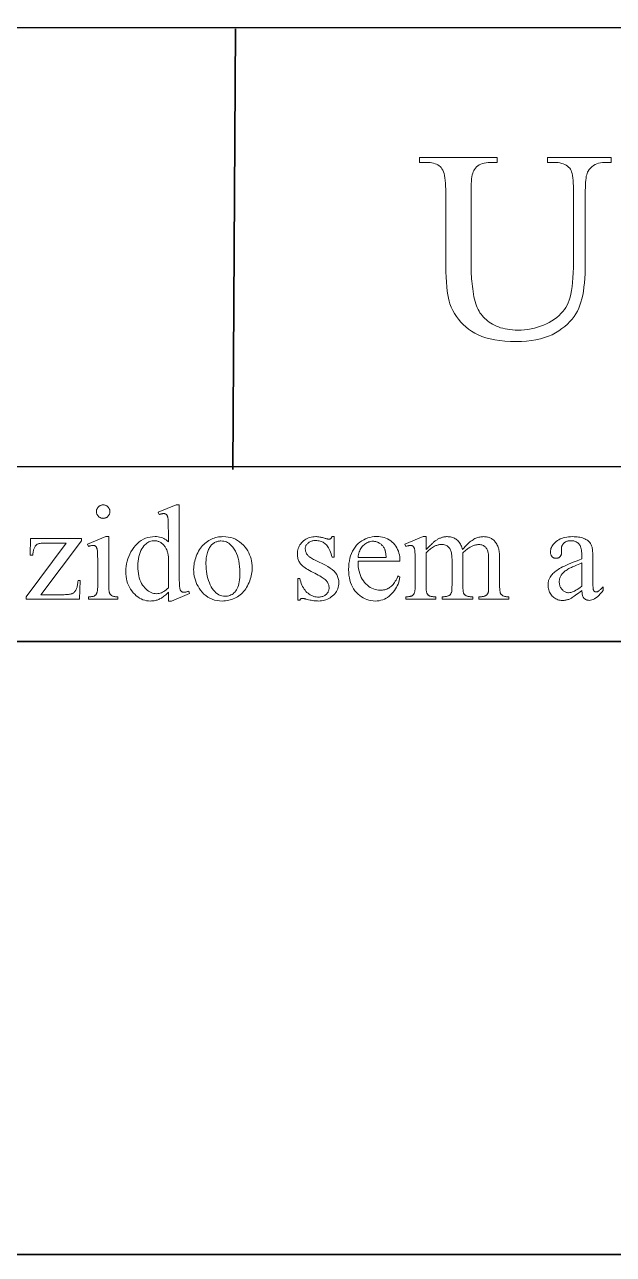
# Model space of a CAD drawing. Extents: x 0 to 297, y 0 to 210.
# Drawn here: x 192.5 to 202.11, y 0 to 20.07 of the extents above; entities that cross this region are included whole.
import ezdxf

# ---------------------------------------------------------------- set-up
doc = ezdxf.new("R2010")
doc.units = 0

msp = doc.modelspace()

# ---------------------------------------------------------------- linework, layer by layer
at = {"color": 7, "lineweight": 35}
for p, q in [((162, 20), (286.882111, 20.066713)), ((162, 12.832358), (286.882111, 12.899072)), ((10, 10), (287, 10)), ((97, 10), (287, 10)), ((296.999512, 0.000561), (0.00002, 0.000561))]:
    msp.add_line(p, q, dxfattribs=at)
at = {"color": 7, "lineweight": 35, "ltscale": 0.179776}
msp.add_line((195.900818, 12.80908), (195.941467, 20), dxfattribs=at)
at = {"color": 7, "lineweight": 13}
for points in [[(201.038254, 17.818132), (201.038254, 17.898161), (202.076477, 17.898161), (202.076477, 17.818132), (201.966156, 17.818132), (201.932358, 17.816683), (201.900146, 17.812336), (201.869537, 17.805088), (201.84053, 17.794945), (201.813126, 17.781902), (201.787323, 17.765961), (201.763123, 17.747122), (201.740524, 17.725384), (201.719513, 17.700748), (201.700119, 17.673214), (201.691483, 17.658031), (201.683762, 17.639299), (201.676956, 17.617022), (201.671051, 17.591196), (201.666046, 17.561823), (201.661957, 17.528904), (201.658783, 17.492435), (201.656509, 17.452421), (201.655151, 17.408859), (201.654694, 17.361752), (201.654694, 16.172132), (201.653824, 16.085865), (201.651199, 16.003553), (201.646805, 15.925201), (201.640686, 15.850806), (201.632797, 15.780371), (201.623154, 15.713892), (201.611771, 15.651373), (201.598633, 15.592811), (201.58374, 15.538208), (201.567093, 15.487562), (201.547897, 15.439589), (201.525314, 15.392999), (201.499359, 15.347793), (201.470032, 15.303972), (201.437317, 15.261535), (201.401245, 15.220482), (201.361786, 15.180814), (201.31897, 15.142529), (201.272766, 15.10563), (201.22319, 15.070114), (201.170074, 15.037032), (201.113266, 15.007433), (201.052765, 14.981315), (200.988556, 14.95868), (200.920654, 14.939527), (200.849045, 14.923857), (200.773743, 14.911668), (200.694733, 14.902963), (200.612045, 14.897738), (200.525635, 14.895998), (200.431915, 14.897663), (200.342834, 14.902659), (200.258362, 14.910987), (200.178528, 14.922646), (200.103333, 14.937634), (200.032745, 14.955955), (199.966797, 14.977606), (199.905487, 15.002587), (199.848785, 15.0309), (199.796722, 15.062544), (199.748428, 15.097), (199.703033, 15.133748), (199.660522, 15.17279), (199.620926, 15.214123), (199.584213, 15.25775), (199.550415, 15.303669), (199.519501, 15.351881), (199.491501, 15.402386), (199.466385, 15.455183), (199.444168, 15.510273), (199.431015, 15.552148), (199.41925, 15.600771), (199.408875, 15.656142), (199.399872, 15.718262), (199.392258, 15.787129), (199.386032, 15.862746), (199.38118, 15.945111), (199.377731, 16.034224), (199.375641, 16.130085), (199.374954, 16.232697), (199.374954, 17.379055), (199.374207, 17.431269), (199.371964, 17.479761), (199.36824, 17.524534), (199.363022, 17.565586), (199.356308, 17.602919), (199.348099, 17.636532), (199.338394, 17.666424), (199.327194, 17.692595), (199.314514, 17.715046), (199.300339, 17.733776), (199.284485, 17.749805), (199.266815, 17.764145), (199.247284, 17.776798), (199.225922, 17.787764), (199.202728, 17.797043), (199.177689, 17.804634), (199.150818, 17.810539), (199.122101, 17.814758), (199.091553, 17.817287), (199.059174, 17.818132), (198.948853, 17.818132), (198.948853, 17.898161), (200.216339, 17.898161), (200.216339, 17.818132), (200.103867, 17.818132), (200.068573, 17.816986), (200.035339, 17.813545), (200.004196, 17.807814), (199.975128, 17.799789), (199.948135, 17.789473), (199.923218, 17.776863), (199.900375, 17.761961), (199.879608, 17.744764), (199.860931, 17.725277), (199.844315, 17.703495), (199.834045, 17.686235), (199.824844, 17.665602), (199.816742, 17.641592), (199.809708, 17.61421), (199.803757, 17.583452), (199.798889, 17.54932), (199.795105, 17.511816), (199.792404, 17.470936), (199.790787, 17.426683), (199.790237, 17.379055), (199.790237, 16.100756), (199.790558, 16.066084), (199.791489, 16.030416), (199.79306, 15.993755), (199.795258, 15.956099), (199.79808, 15.917447), (199.801529, 15.8778), (199.805603, 15.837158), (199.810318, 15.795522), (199.815643, 15.752891), (199.821609, 15.709264), (199.828384, 15.666113), (199.836182, 15.624909), (199.845001, 15.585651), (199.854828, 15.548341), (199.865677, 15.512977), (199.877533, 15.479559), (199.890411, 15.448089), (199.904312, 15.418565), (199.919235, 15.390987), (199.93515, 15.365356), (199.952316, 15.341131), (199.970932, 15.317771), (199.990997, 15.295277), (200.012512, 15.273647), (200.035461, 15.252883), (200.059875, 15.232984), (200.085724, 15.21395), (200.113037, 15.195782), (200.1418, 15.178478), (200.171997, 15.16204), (200.203629, 15.146834), (200.236679, 15.133229), (200.271118, 15.121224), (200.306961, 15.110821), (200.344223, 15.102018), (200.382889, 15.094815), (200.422958, 15.089213), (200.464432, 15.085212), (200.507309, 15.082811), (200.55159, 15.08201), (200.608521, 15.083265), (200.664246, 15.087029), (200.71875, 15.093301), (200.772049, 15.102083), (200.824127, 15.113374), (200.875, 15.127172), (200.924667, 15.143481), (200.973114, 15.162299), (201.020355, 15.183626), (201.066376, 15.207461), (201.110367, 15.233254), (201.151459, 15.260453), (201.189697, 15.289059), (201.225052, 15.319069), (201.257523, 15.350486), (201.287125, 15.383308), (201.313843, 15.417537), (201.337692, 15.453172), (201.358658, 15.490211), (201.376755, 15.528658), (201.392578, 15.570522), (201.406738, 15.617815), (201.41922, 15.670536), (201.430054, 15.728687), (201.439209, 15.792267), (201.446701, 15.861275), (201.45253, 15.935713), (201.456696, 16.015579), (201.459198, 16.100876), (201.460037, 16.191599), (201.460037, 17.379055), (201.459427, 17.431938), (201.457611, 17.480713), (201.454575, 17.525377), (201.450348, 17.565933), (201.444885, 17.602379), (201.438232, 17.634714), (201.430359, 17.662941), (201.421265, 17.687057), (201.41098, 17.707066), (201.399475, 17.722961), (201.381775, 17.741045), (201.362442, 17.757223), (201.341461, 17.771498), (201.318832, 17.783871), (201.294571, 17.79434), (201.268661, 17.802904), (201.241104, 17.809566), (201.211899, 17.814325), (201.181061, 17.817181), (201.148575, 17.818132)], [(193.784149, 12.229917), (193.793106, 12.229597), (193.801773, 12.228641), (193.810181, 12.227045), (193.818329, 12.224813), (193.826187, 12.221941), (193.833786, 12.218431), (193.841125, 12.214284), (193.848175, 12.209498), (193.854965, 12.204075), (193.861481, 12.198013), (193.867538, 12.191498), (193.872955, 12.184711), (193.877747, 12.177654), (193.881897, 12.170328), (193.885406, 12.16273), (193.888275, 12.154862), (193.890503, 12.146725), (193.892105, 12.138316), (193.893066, 12.129637), (193.893372, 12.120688), (193.893066, 12.111733), (193.892105, 12.103039), (193.890503, 12.094603), (193.888275, 12.086428), (193.885406, 12.07851), (193.881897, 12.070854), (193.877747, 12.063457), (193.872955, 12.056319), (193.867538, 12.04944), (193.861481, 12.042822), (193.854965, 12.036658), (193.848175, 12.031142), (193.841125, 12.026276), (193.833786, 12.022058), (193.826187, 12.018489), (193.818329, 12.01557), (193.810181, 12.013298), (193.801773, 12.011676), (193.793106, 12.010702), (193.784149, 12.010378), (193.775192, 12.010702), (193.766495, 12.011676), (193.758072, 12.013298), (193.749893, 12.01557), (193.741974, 12.018489), (193.734314, 12.022058), (193.726913, 12.026276), (193.719788, 12.031142), (193.712906, 12.036658), (193.706284, 12.042822), (193.700119, 12.04944), (193.694611, 12.056319), (193.689743, 12.063457), (193.685516, 12.070854), (193.681946, 12.07851), (193.679031, 12.086428), (193.676758, 12.094603), (193.67514, 12.103039), (193.674164, 12.111733), (193.673843, 12.120688), (193.674164, 12.129637), (193.67511, 12.138316), (193.676712, 12.146725), (193.67894, 12.154862), (193.681824, 12.16273), (193.685318, 12.170328), (193.689468, 12.177654), (193.69426, 12.184711), (193.699677, 12.191498), (193.70575, 12.198013), (193.712265, 12.204075), (193.719086, 12.209498), (193.726196, 12.214284), (193.733597, 12.218431), (193.741302, 12.221941), (193.749283, 12.224813), (193.757568, 12.227045), (193.766129, 12.228641), (193.774994, 12.229597)], [(194.847229, 10.803456), (194.832779, 10.788743), (194.81839, 10.774884), (194.804047, 10.76188), (194.789795, 10.749729), (194.775589, 10.738433), (194.761459, 10.727992), (194.747375, 10.718405), (194.733383, 10.709672), (194.719437, 10.701793), (194.705566, 10.694769), (194.69162, 10.688501), (194.677444, 10.682895), (194.663055, 10.677947), (194.648468, 10.673658), (194.633652, 10.670031), (194.618607, 10.667062), (194.603363, 10.664753), (194.587891, 10.663103), (194.57222, 10.662114), (194.55632, 10.661784), (194.524292, 10.663141), (194.493073, 10.667213), (194.462692, 10.673999), (194.433121, 10.6835), (194.404373, 10.695715), (194.37645, 10.710645), (194.34935, 10.728289), (194.323074, 10.748648), (194.297607, 10.771721), (194.27298, 10.797508), (194.249969, 10.825427), (194.22937, 10.854892), (194.211197, 10.885902), (194.19545, 10.91846), (194.182129, 10.952564), (194.171234, 10.988215), (194.16275, 11.025413), (194.156693, 11.064156), (194.153061, 11.104446), (194.151855, 11.146283), (194.153198, 11.188531), (194.157211, 11.230054), (194.163925, 11.270852), (194.173309, 11.310926), (194.185379, 11.350275), (194.200134, 11.3889), (194.21756, 11.4268), (194.237671, 11.463976), (194.260468, 11.500427), (194.28595, 11.536153), (194.313538, 11.569749), (194.342667, 11.599809), (194.373322, 11.626331), (194.405518, 11.649319), (194.439255, 11.668769), (194.474518, 11.684683), (194.511322, 11.69706), (194.549652, 11.705901), (194.589539, 11.711205), (194.630936, 11.712974), (194.656662, 11.712141), (194.681473, 11.709642), (194.705368, 11.705479), (194.728363, 11.69965), (194.750443, 11.692156), (194.771622, 11.682995), (194.791885, 11.67217), (194.811249, 11.659678), (194.829697, 11.645522), (194.847229, 11.629701), (194.847229, 11.812469), (194.847153, 11.845119), (194.846909, 11.875151), (194.846497, 11.902566), (194.845947, 11.927364), (194.845215, 11.949545), (194.844315, 11.96911), (194.843262, 11.986055), (194.842041, 12.000385), (194.840668, 12.012097), (194.839127, 12.021193), (194.837402, 12.02873), (194.83551, 12.035771), (194.833435, 12.042314), (194.831161, 12.048359), (194.82872, 12.053907), (194.82608, 12.058958), (194.823273, 12.063511), (194.820267, 12.067566), (194.817078, 12.071124), (194.813705, 12.074184), (194.810165, 12.076856), (194.806442, 12.079247), (194.802551, 12.081355), (194.798477, 12.083182), (194.79425, 12.084729), (194.789825, 12.085995), (194.785248, 12.086979), (194.780487, 12.087682), (194.775558, 12.088103), (194.770447, 12.088243), (194.764648, 12.088071), (194.758469, 12.087552), (194.751923, 12.086687), (194.74501, 12.085476), (194.737732, 12.083918), (194.730087, 12.082015), (194.722076, 12.079765), (194.713699, 12.077169), (194.704941, 12.074228), (194.695831, 12.07094), (194.681763, 12.108792), (194.97702, 12.229917), (195.025681, 12.229917), (195.025681, 11.08464), (195.025757, 11.051173), (195.026001, 11.020421), (195.026413, 10.992384), (195.026978, 10.967062), (195.02771, 10.944453), (195.028595, 10.92456), (195.029648, 10.907381), (195.030869, 10.892916), (195.032242, 10.881166), (195.033783, 10.87213), (195.035507, 10.864684), (195.037415, 10.857703), (195.039536, 10.851188), (195.04184, 10.845137), (195.044342, 10.839551), (195.047028, 10.83443), (195.049911, 10.829774), (195.052994, 10.825583), (195.056274, 10.821858), (195.059753, 10.818598), (195.06337, 10.815721), (195.067123, 10.813147), (195.070984, 10.810876), (195.074966, 10.808908), (195.079071, 10.807241), (195.083298, 10.80588), (195.087646, 10.804819), (195.092102, 10.804062), (195.09668, 10.803608), (195.101379, 10.803456), (195.107422, 10.80364), (195.113846, 10.804193), (195.120651, 10.805111), (195.127853, 10.806398), (195.135452, 10.808053), (195.143433, 10.810076), (195.151794, 10.812466), (195.160553, 10.815223), (195.169708, 10.818349), (195.179245, 10.821842), (195.191147, 10.78399), (194.896988, 10.661784), (194.847229, 10.661784)], [(193.409958, 10.995958), (193.398071, 10.692065), (192.524231, 10.692065), (192.524231, 10.730998), (193.181763, 11.60699), (192.85733, 11.60699), (192.837067, 11.606854), (192.818268, 11.606449), (192.800903, 11.605773), (192.785004, 11.604827), (192.770538, 11.60361), (192.757538, 11.602123), (192.745972, 11.600366), (192.735855, 11.598338), (192.727203, 11.59604), (192.719986, 11.593472), (192.713608, 11.590524), (192.707489, 11.58709), (192.701584, 11.58317), (192.695923, 11.578763), (192.690521, 11.57387), (192.685333, 11.568489), (192.680389, 11.562622), (192.67569, 11.556269), (192.671219, 11.549428), (192.666992, 11.542101), (192.661407, 11.531027), (192.656311, 11.519434), (192.651703, 11.507321), (192.647614, 11.49469), (192.644012, 11.481539), (192.6409, 11.467869), (192.638306, 11.45368), (192.636185, 11.438972), (192.634583, 11.423745), (192.633469, 11.407999), (192.59021, 11.407999), (192.596695, 11.682693), (193.427261, 11.682693), (193.427261, 11.642678), (192.763245, 10.764524), (193.124451, 10.764524), (193.146439, 10.764713), (193.166962, 10.765281), (193.18602, 10.766227), (193.203613, 10.767551), (193.219757, 10.769256), (193.234436, 10.771338), (193.247665, 10.773797), (193.25943, 10.776636), (193.269714, 10.779854), (193.278564, 10.783449), (193.286514, 10.787521), (193.294159, 10.792166), (193.301483, 10.797384), (193.308502, 10.803176), (193.315201, 10.80954), (193.321579, 10.816478), (193.327652, 10.823989), (193.33342, 10.832072), (193.338867, 10.84073), (193.343994, 10.84996), (193.347397, 10.857649), (193.350693, 10.866874), (193.353882, 10.877635), (193.356964, 10.889931), (193.35994, 10.903763), (193.362808, 10.919131), (193.36557, 10.936034), (193.368225, 10.954473), (193.370758, 10.974448), (193.373199, 10.995958)], [(193.873917, 11.711892), (193.873917, 10.91593), (193.874054, 10.89795), (193.874451, 10.881214), (193.875122, 10.865723), (193.876068, 10.851474), (193.877289, 10.83847), (193.878784, 10.826709), (193.880539, 10.816191), (193.882568, 10.806917), (193.884857, 10.798887), (193.887436, 10.792101), (193.890259, 10.786094), (193.893356, 10.780399), (193.896713, 10.77502), (193.90033, 10.769953), (193.90419, 10.7652), (193.908325, 10.76076), (193.91272, 10.756635), (193.917358, 10.752822), (193.922272, 10.749324), (193.927444, 10.746139), (193.933182, 10.743262), (193.939789, 10.740688), (193.947281, 10.738417), (193.955658, 10.736449), (193.96489, 10.734783), (193.975006, 10.73342), (193.985992, 10.732361), (193.997864, 10.731604), (194.01062, 10.73115), (194.024231, 10.730998), (194.024231, 10.692065), (193.542984, 10.692065), (193.542984, 10.730998), (193.557007, 10.731139), (193.570068, 10.731561), (193.582169, 10.732264), (193.593338, 10.733248), (193.603546, 10.734513), (193.612808, 10.736059), (193.621109, 10.737887), (193.628464, 10.739996), (193.634857, 10.742386), (193.64032, 10.745057), (193.645187, 10.748053), (193.649857, 10.751416), (193.654312, 10.755147), (193.658569, 10.759246), (193.662628, 10.763713), (193.666458, 10.768547), (193.670105, 10.773748), (193.673538, 10.779318), (193.676758, 10.785255), (193.679794, 10.79156), (193.682556, 10.798644), (193.685043, 10.806917), (193.687225, 10.816381), (193.689133, 10.827033), (193.690735, 10.838875), (193.692047, 10.851907), (193.693069, 10.866128), (193.693802, 10.881539), (193.694244, 10.89814), (193.694382, 10.91593), (193.694382, 11.297688), (193.69429, 11.328781), (193.694, 11.357602), (193.693512, 11.384152), (193.692825, 11.408431), (193.691956, 11.430439), (193.690887, 11.450176), (193.689621, 11.467642), (193.688156, 11.482837), (193.686508, 11.49576), (193.684662, 11.506413), (193.68306, 11.513124), (193.681274, 11.519412), (193.679337, 11.525279), (193.677216, 11.530725), (193.674927, 11.535748), (193.672455, 11.540349), (193.669815, 11.544529), (193.667007, 11.548287), (193.664017, 11.551623), (193.660858, 11.554538), (193.657501, 11.557107), (193.6539, 11.559404), (193.650055, 11.561433), (193.645981, 11.56319), (193.641663, 11.564677), (193.637115, 11.565893), (193.632324, 11.56684), (193.627289, 11.567515), (193.622025, 11.567922), (193.616516, 11.568056), (193.610336, 11.567894), (193.603897, 11.567408), (193.597183, 11.566597), (193.590225, 11.565461), (193.582993, 11.564001), (193.575516, 11.562217), (193.567764, 11.560108), (193.559769, 11.557674), (193.551514, 11.554916), (193.542984, 11.551834), (193.527847, 11.590768), (193.826324, 11.711892)], [(194.847229, 10.87916), (194.847229, 11.389614), (194.845673, 11.404192), (194.843597, 11.41851), (194.841003, 11.43257), (194.837891, 11.446369), (194.834259, 11.459909), (194.830109, 11.47319), (194.825439, 11.486211), (194.820236, 11.498972), (194.814529, 11.511474), (194.808304, 11.523716), (194.801605, 11.535531), (194.794479, 11.546752), (194.786942, 11.557377), (194.778976, 11.567408), (194.770584, 11.576843), (194.76178, 11.585685), (194.752548, 11.593931), (194.742889, 11.601583), (194.732819, 11.608639), (194.722321, 11.615101), (194.711639, 11.620956), (194.701019, 11.626196), (194.690445, 11.630819), (194.679932, 11.634827), (194.669464, 11.638217), (194.659058, 11.640991), (194.648712, 11.643148), (194.638397, 11.64469), (194.628159, 11.645615), (194.617966, 11.645923), (194.599136, 11.645068), (194.580719, 11.642505), (194.562714, 11.638233), (194.54512, 11.632253), (194.527924, 11.624563), (194.511154, 11.615166), (194.494797, 11.604058), (194.478851, 11.591244), (194.463303, 11.576719), (194.448181, 11.560486), (194.429474, 11.536953), (194.41275, 11.511344), (194.39798, 11.483659), (194.385193, 11.453897), (194.374359, 11.422058), (194.365509, 11.388144), (194.358612, 11.352152), (194.353699, 11.314084), (194.350739, 11.27394), (194.349762, 11.231719), (194.350708, 11.18905), (194.353561, 11.148424), (194.358322, 11.109842), (194.36499, 11.073305), (194.37355, 11.038812), (194.384018, 11.006362), (194.396393, 10.975957), (194.410675, 10.947596), (194.426849, 10.921278), (194.444931, 10.897004), (194.464172, 10.874915), (194.483856, 10.855151), (194.503983, 10.837712), (194.524521, 10.822598), (194.545502, 10.809811), (194.566925, 10.799347), (194.58876, 10.791209), (194.611038, 10.785397), (194.633759, 10.781908), (194.656891, 10.780746), (194.676514, 10.78173), (194.695999, 10.784682), (194.715363, 10.789603), (194.734589, 10.796492), (194.753693, 10.805349), (194.772659, 10.816175), (194.791504, 10.828969), (194.810211, 10.843731), (194.828781, 10.860461)], [(195.739441, 11.711892), (195.783554, 11.710183), (195.825882, 11.705057), (195.86644, 11.696514), (195.905212, 11.684552), (195.94223, 11.669174), (195.977463, 11.650378), (196.010925, 11.628164), (196.042603, 11.602533), (196.072525, 11.573485), (196.100662, 11.541019), (196.12265, 11.511388), (196.142319, 11.48089), (196.159668, 11.449528), (196.174713, 11.417299), (196.187454, 11.384207), (196.197861, 11.350248), (196.205963, 11.315425), (196.211746, 11.279737), (196.215225, 11.243183), (196.21637, 11.205764), (196.215744, 11.179127), (196.213821, 11.152426), (196.210632, 11.125659), (196.206177, 11.098828), (196.200424, 11.071932), (196.193405, 11.044971), (196.18512, 11.017944), (196.175537, 10.990854), (196.164703, 10.963698), (196.152573, 10.936478), (196.139328, 10.909895), (196.125122, 10.884653), (196.109955, 10.860753), (196.093826, 10.838194), (196.076736, 10.816975), (196.058685, 10.797097), (196.039658, 10.778562), (196.019684, 10.761366), (195.998734, 10.745511), (195.976837, 10.730998), (195.954193, 10.717848), (195.931046, 10.706081), (195.907379, 10.695699), (195.883224, 10.686701), (195.858551, 10.679088), (195.833359, 10.672858), (195.807678, 10.668014), (195.781479, 10.664553), (195.754761, 10.662477), (195.727554, 10.661784), (195.683701, 10.663568), (195.641693, 10.668921), (195.601501, 10.677844), (195.563171, 10.690335), (195.526672, 10.706395), (195.492004, 10.726024), (195.459183, 10.749221), (195.428192, 10.775988), (195.399048, 10.806323), (195.37175, 10.840227), (195.350586, 10.870659), (195.33165, 10.901827), (195.314941, 10.933731), (195.300461, 10.96637), (195.288208, 10.999743), (195.278183, 11.033854), (195.270386, 11.068698), (195.264816, 11.104279), (195.261475, 11.140594), (195.260361, 11.177646), (195.261032, 11.204883), (195.263062, 11.232087), (195.266449, 11.259258), (195.271179, 11.286398), (195.277252, 11.313505), (195.284698, 11.34058), (195.293472, 11.367622), (195.303619, 11.394632), (195.315109, 11.421609), (195.327942, 11.448554), (195.341888, 11.47478), (195.356689, 11.499599), (195.372345, 11.523013), (195.388855, 11.545021), (195.406219, 11.565623), (195.424438, 11.58482), (195.443512, 11.60261), (195.46344, 11.618994), (195.484222, 11.633972), (195.505859, 11.647545), (195.528046, 11.659771), (195.550491, 11.67071), (195.573212, 11.680362), (195.596176, 11.688727), (195.619415, 11.695806), (195.642899, 11.701596), (195.666641, 11.7061), (195.690659, 11.709318), (195.71492, 11.711248)], [(195.705933, 11.641597), (195.694458, 11.641256), (195.682983, 11.640234), (195.671478, 11.638531), (195.659973, 11.636146), (195.648468, 11.63308), (195.636948, 11.629333), (195.625412, 11.624904), (195.613861, 11.619794), (195.60231, 11.614003), (195.590744, 11.607531), (195.579407, 11.600204), (195.568481, 11.591849), (195.558029, 11.582467), (195.548004, 11.572058), (195.538422, 11.560621), (195.529297, 11.548158), (195.520599, 11.534666), (195.51236, 11.520147), (195.504562, 11.504601), (195.497192, 11.488028), (195.490417, 11.470454), (195.484344, 11.451906), (195.479004, 11.432386), (195.474365, 11.411892), (195.470428, 11.390425), (195.467224, 11.367985), (195.464722, 11.34457), (195.462936, 11.320184), (195.461868, 11.294823), (195.461517, 11.268489), (195.462372, 11.225825), (195.464951, 11.184351), (195.469254, 11.144066), (195.475266, 11.104971), (195.483002, 11.067065), (195.492462, 11.03035), (195.503632, 10.994823), (195.516541, 10.960486), (195.531158, 10.92734), (195.547485, 10.895382), (195.565231, 10.865587), (195.584061, 10.838929), (195.603989, 10.815407), (195.625, 10.795021), (195.647125, 10.777772), (195.670319, 10.763659), (195.694611, 10.752682), (195.720001, 10.744841), (195.74649, 10.740136), (195.774048, 10.738568), (195.794678, 10.739433), (195.814545, 10.742029), (195.833694, 10.746355), (195.852097, 10.752411), (195.869766, 10.760198), (195.886703, 10.769715), (195.902908, 10.780962), (195.918365, 10.79394), (195.933105, 10.808648), (195.947083, 10.825087), (195.960037, 10.843634), (195.971619, 10.864668), (195.981842, 10.88819), (195.990692, 10.914199), (195.998199, 10.942696), (196.004318, 10.97368), (196.009094, 11.007152), (196.012497, 11.043111), (196.014542, 11.081557), (196.015228, 11.122491), (196.014084, 11.174142), (196.010681, 11.223543), (196.005005, 11.270696), (195.997055, 11.315598), (195.986832, 11.358252), (195.974335, 11.398655), (195.959579, 11.43681), (195.942551, 11.472714), (195.923248, 11.50637), (195.901672, 11.537775), (195.885895, 11.557502), (195.869263, 11.575151), (195.851807, 11.590724), (195.833496, 11.604221), (195.814346, 11.615642), (195.794342, 11.624985), (195.773499, 11.632253), (195.751816, 11.637444), (195.729294, 11.640558)], [(197.55632, 11.711892), (197.55632, 11.374474), (197.52063, 11.374474), (197.512177, 11.405252), (197.503265, 11.433997), (197.493881, 11.46071), (197.484039, 11.485389), (197.473724, 11.508035), (197.462952, 11.528647), (197.451706, 11.547228), (197.440002, 11.563774), (197.427826, 11.578287), (197.415192, 11.590768), (197.401962, 11.601658), (197.388046, 11.611402), (197.373413, 11.62), (197.358093, 11.627451), (197.342056, 11.633756), (197.325317, 11.638914), (197.307877, 11.642927), (197.289734, 11.645793), (197.270889, 11.647512), (197.251343, 11.648086), (197.236496, 11.647685), (197.222229, 11.646484), (197.208557, 11.644484), (197.19545, 11.641684), (197.182938, 11.638082), (197.171021, 11.63368), (197.159668, 11.628478), (197.148911, 11.622477), (197.138733, 11.615674), (197.129135, 11.608071), (197.1203, 11.599981), (197.112396, 11.591719), (197.105423, 11.583283), (197.09938, 11.574676), (197.094269, 11.565893), (197.090073, 11.556939), (197.086823, 11.547812), (197.084503, 11.53851), (197.083099, 11.529037), (197.082642, 11.51939), (197.082977, 11.507451), (197.084015, 11.495857), (197.085754, 11.484611), (197.088165, 11.473709), (197.091293, 11.463154), (197.095093, 11.452945), (197.099594, 11.443082), (197.104782, 11.433565), (197.110672, 11.424394), (197.117249, 11.415569), (197.124634, 11.406647), (197.133423, 11.397616), (197.143585, 11.388478), (197.155136, 11.379231), (197.168076, 11.369877), (197.182388, 11.360415), (197.19809, 11.350843), (197.215179, 11.341164), (197.233658, 11.331377), (197.25351, 11.321482), (197.411407, 11.244697), (197.453125, 11.222603), (197.490433, 11.199145), (197.523376, 11.174326), (197.55191, 11.148143), (197.57605, 11.120598), (197.59581, 11.09169), (197.611176, 11.061419), (197.622162, 11.029787), (197.628754, 10.996791), (197.630951, 10.962433), (197.629913, 10.935921), (197.626862, 10.910458), (197.621735, 10.886044), (197.614594, 10.862679), (197.605392, 10.840362), (197.594147, 10.819095), (197.580872, 10.798877), (197.565536, 10.779708), (197.548157, 10.761587), (197.528748, 10.744516), (197.508057, 10.728797), (197.486893, 10.714733), (197.46524, 10.702323), (197.443085, 10.691567), (197.420456, 10.682467), (197.397339, 10.675021), (197.373749, 10.66923), (197.349655, 10.665093), (197.325073, 10.662611), (197.300018, 10.661784), (197.281586, 10.662108), (197.262634, 10.663082), (197.243164, 10.664704), (197.22319, 10.666975), (197.202682, 10.669895), (197.181656, 10.673464), (197.16011, 10.677682), (197.138046, 10.682549), (197.115463, 10.688064), (197.092377, 10.694228), (197.085358, 10.696283), (197.078613, 10.698121), (197.072128, 10.699743), (197.065887, 10.70115), (197.059921, 10.702339), (197.054214, 10.703313), (197.048767, 10.704069), (197.043579, 10.70461), (197.038635, 10.704935), (197.033966, 10.705043), (197.029099, 10.704762), (197.024445, 10.703918), (197.02002, 10.702512), (197.015808, 10.700544), (197.011795, 10.698013), (197.008011, 10.694921), (197.00444, 10.691265), (197.001099, 10.687047), (196.997955, 10.682267), (196.995041, 10.676925), (196.959351, 10.676925), (196.959351, 11.030565), (196.995041, 11.030565), (197.001648, 11.001031), (197.009354, 10.972988), (197.018173, 10.946438), (197.028091, 10.92138), (197.039108, 10.897815), (197.051239, 10.875742), (197.064453, 10.855162), (197.078781, 10.836074), (197.094223, 10.818479), (197.110748, 10.802375), (197.128052, 10.787786), (197.145752, 10.774733), (197.163864, 10.763215), (197.182388, 10.753233), (197.201324, 10.744787), (197.220673, 10.737876), (197.240433, 10.732501), (197.260605, 10.728662), (197.281189, 10.726358), (197.30217, 10.725591), (197.316818, 10.726028), (197.330917, 10.727343), (197.344467, 10.729533), (197.357452, 10.732598), (197.369904, 10.736541), (197.38179, 10.741359), (197.393127, 10.747052), (197.403915, 10.753623), (197.414154, 10.761068), (197.423843, 10.76939), (197.43277, 10.778329), (197.440781, 10.787624), (197.44783, 10.797276), (197.453949, 10.807285), (197.459122, 10.817651), (197.463348, 10.828374), (197.466644, 10.839454), (197.468994, 10.85089), (197.470413, 10.862683), (197.470886, 10.874834), (197.470367, 10.889521), (197.468781, 10.90373), (197.466156, 10.917465), (197.462494, 10.930724), (197.457764, 10.943507), (197.451996, 10.955814), (197.44519, 10.967646), (197.437317, 10.979001), (197.428406, 10.989881), (197.418427, 11.000284), (197.406891, 11.01072), (197.39328, 11.021698), (197.377563, 11.033216), (197.359772, 11.045274), (197.33989, 11.057873), (197.317917, 11.071012), (197.293854, 11.084693), (197.267715, 11.098914), (197.239487, 11.113677), (197.209167, 11.12898), (197.178894, 11.144402), (197.150772, 11.15952), (197.124817, 11.174336), (197.101013, 11.188849), (197.079391, 11.20306), (197.059921, 11.216968), (197.042618, 11.230573), (197.027481, 11.243875), (197.014496, 11.256874), (197.003693, 11.26957), (196.994446, 11.282224), (196.986176, 11.295526), (196.978867, 11.309477), (196.972534, 11.324077), (196.967194, 11.339326), (196.962799, 11.355223), (196.959412, 11.37177), (196.95697, 11.388965), (196.955505, 11.406809), (196.955017, 11.425303), (196.955856, 11.449344), (196.958374, 11.472585), (196.96257, 11.495025), (196.96843, 11.516665), (196.975983, 11.537505), (196.985199, 11.557545), (196.996094, 11.576784), (197.008667, 11.595223), (197.022919, 11.612862), (197.038834, 11.629701), (197.056091, 11.645317), (197.074326, 11.659289), (197.093552, 11.671618), (197.113754, 11.682303), (197.134949, 11.691344), (197.157135, 11.698742), (197.180283, 11.704494), (197.204437, 11.708605), (197.229553, 11.71107), (197.255676, 11.711892), (197.267609, 11.711643), (197.280029, 11.710897), (197.292953, 11.709654), (197.306366, 11.707912), (197.320282, 11.705673), (197.334702, 11.702938), (197.349609, 11.699704), (197.365021, 11.695972), (197.380936, 11.691744), (197.397339, 11.687018), (197.408005, 11.683936), (197.417938, 11.681178), (197.427124, 11.678745), (197.435577, 11.676636), (197.443298, 11.674851), (197.450287, 11.673391), (197.456543, 11.672256), (197.462067, 11.671445), (197.466843, 11.670959), (197.470886, 11.670796), (197.474274, 11.670872), (197.477509, 11.671099), (197.480591, 11.671477), (197.483521, 11.672008), (197.486298, 11.672688), (197.488922, 11.673522), (197.491394, 11.674505), (197.493729, 11.675641), (197.495895, 11.676929), (197.497925, 11.678367), (197.499908, 11.680064), (197.501953, 11.68213), (197.504059, 11.684564), (197.506226, 11.687365), (197.508469, 11.690533), (197.510773, 11.69407), (197.513138, 11.697973), (197.515564, 11.702246), (197.518066, 11.706885), (197.52063, 11.711892)], [(197.944565, 11.309585), (197.94545, 11.266413), (197.948502, 11.225143), (197.953751, 11.185779), (197.961182, 11.148316), (197.970795, 11.112758), (197.98259, 11.079102), (197.996582, 11.04735), (198.012741, 11.017502), (198.031097, 10.989556), (198.051636, 10.963514), (198.073639, 10.939679), (198.096405, 10.918352), (198.119934, 10.899534), (198.144211, 10.883226), (198.16925, 10.869427), (198.195038, 10.858136), (198.221588, 10.849355), (198.248901, 10.843081), (198.276962, 10.839318), (198.305786, 10.838064), (198.324997, 10.838599), (198.343689, 10.840205), (198.361893, 10.842882), (198.379578, 10.846629), (198.396759, 10.851447), (198.413422, 10.857336), (198.429596, 10.864295), (198.445251, 10.872325), (198.460388, 10.881425), (198.475037, 10.891597), (198.489182, 10.903066), (198.502869, 10.916059), (198.516083, 10.930578), (198.528839, 10.946622), (198.541138, 10.96419), (198.552963, 10.983284), (198.564316, 11.003901), (198.575226, 11.026045), (198.585648, 11.049713), (198.595612, 11.074905), (198.629135, 11.053276), (198.623734, 11.02391), (198.616592, 10.995071), (198.607727, 10.966764), (198.597122, 10.938987), (198.584808, 10.911739), (198.57074, 10.885021), (198.554947, 10.858833), (198.53743, 10.833176), (198.518188, 10.808047), (198.497192, 10.783449), (198.474792, 10.760333), (198.451294, 10.73965), (198.426697, 10.7214), (198.400986, 10.705584), (198.374176, 10.692201), (198.346268, 10.681251), (198.317261, 10.672734), (198.28714, 10.666651), (198.25592, 10.663001), (198.223587, 10.661784), (198.188416, 10.663174), (198.154266, 10.667343), (198.121155, 10.674292), (198.08905, 10.684019), (198.057983, 10.696527), (198.027954, 10.711813), (197.998932, 10.729878), (197.970947, 10.750724), (197.944, 10.774349), (197.918076, 10.800753), (197.893921, 10.829504), (197.87233, 10.860169), (197.853271, 10.892748), (197.836746, 10.927242), (197.822769, 10.96365), (197.81134, 11.001971), (197.802429, 11.042208), (197.796082, 11.084358), (197.792267, 11.128423), (197.791, 11.174401), (197.792297, 11.224111), (197.796204, 11.271583), (197.802734, 11.316814), (197.811844, 11.359809), (197.823578, 11.400564), (197.837921, 11.43908), (197.854858, 11.475358), (197.874405, 11.509398), (197.896561, 11.541198), (197.921326, 11.570761), (197.948044, 11.597781), (197.976105, 11.621957), (198.005493, 11.643289), (198.036209, 11.661777), (198.068268, 11.677421), (198.101639, 11.69022), (198.136353, 11.700174), (198.172394, 11.707285), (198.209763, 11.711552), (198.248459, 11.712974), (198.281174, 11.711876), (198.312698, 11.708583), (198.343033, 11.703094), (198.372177, 11.695411), (198.400146, 11.685532), (198.42691, 11.673457), (198.452484, 11.659186), (198.476868, 11.642721), (198.500061, 11.624061), (198.522064, 11.603205), (198.542419, 11.58051), (198.560623, 11.556334), (198.576675, 11.530676), (198.590591, 11.503536), (198.602371, 11.474915), (198.612, 11.444812), (198.619507, 11.413228), (198.624847, 11.380162), (198.628067, 11.345614), (198.629135, 11.309585)], [(199.055237, 11.501005), (199.075989, 11.521715), (199.09494, 11.540587), (199.112152, 11.55762), (199.127563, 11.572815), (199.14122, 11.586171), (199.153091, 11.597689), (199.163193, 11.607368), (199.171509, 11.615209), (199.17807, 11.621211), (199.182861, 11.625375), (199.192657, 11.63341), (199.202621, 11.641077), (199.212738, 11.648377), (199.222992, 11.65531), (199.233414, 11.661874), (199.243973, 11.668071), (199.2547, 11.6739), (199.265564, 11.679361), (199.276581, 11.684455), (199.28775, 11.689181), (199.298996, 11.693497), (199.310211, 11.697357), (199.321396, 11.700764), (199.332581, 11.703716), (199.343719, 11.706215), (199.354843, 11.708259), (199.365952, 11.709848), (199.377045, 11.710983), (199.388107, 11.711665), (199.399139, 11.711892), (199.41748, 11.711351), (199.435303, 11.709729), (199.452606, 11.707026), (199.469391, 11.70324), (199.485657, 11.698374), (199.501404, 11.692426), (199.516632, 11.685396), (199.531342, 11.677285), (199.545532, 11.668093), (199.559204, 11.657819), (199.572174, 11.646517), (199.584259, 11.634242), (199.595444, 11.620995), (199.605743, 11.606773), (199.615173, 11.591578), (199.623703, 11.575411), (199.631348, 11.55827), (199.638107, 11.540154), (199.643982, 11.521067), (199.648972, 11.501005), (199.670898, 11.526069), (199.692139, 11.549347), (199.712692, 11.570842), (199.732544, 11.590551), (199.751709, 11.608477), (199.770172, 11.624618), (199.787964, 11.638974), (199.805054, 11.651546), (199.821442, 11.662333), (199.837143, 11.671337), (199.852539, 11.679043), (199.868027, 11.685937), (199.883606, 11.69202), (199.899261, 11.697292), (199.915009, 11.701754), (199.930847, 11.705403), (199.946762, 11.708242), (199.962769, 11.71027), (199.978851, 11.711487), (199.995041, 11.711892), (200.010651, 11.711487), (200.025909, 11.71027), (200.040802, 11.708242), (200.055344, 11.705403), (200.069519, 11.701754), (200.083344, 11.697292), (200.096817, 11.69202), (200.109924, 11.685937), (200.122681, 11.679043), (200.135086, 11.671337), (200.147064, 11.662712), (200.158508, 11.65306), (200.169464, 11.642381), (200.179901, 11.630673), (200.189835, 11.617939), (200.199265, 11.604177), (200.208176, 11.589389), (200.216583, 11.573572), (200.224487, 11.556728), (200.231873, 11.538857), (200.236404, 11.525598), (200.240448, 11.510912), (200.244019, 11.494798), (200.247101, 11.477257), (200.249725, 11.458287), (200.251862, 11.437891), (200.253525, 11.416067), (200.254715, 11.392815), (200.255432, 11.368135), (200.255676, 11.34203), (200.255676, 10.91593), (200.255814, 10.897912), (200.256226, 10.881063), (200.256943, 10.865382), (200.257919, 10.850868), (200.259186, 10.837523), (200.260727, 10.825346), (200.262558, 10.814337), (200.264664, 10.804495), (200.267059, 10.795821), (200.26973, 10.788316), (200.272079, 10.783628), (200.274796, 10.77908), (200.277878, 10.774673), (200.281326, 10.770407), (200.285141, 10.766281), (200.289337, 10.762296), (200.293884, 10.758451), (200.298798, 10.754747), (200.304092, 10.751184), (200.309753, 10.747761), (200.315948, 10.744576), (200.322891, 10.741726), (200.330566, 10.739212), (200.338989, 10.737033), (200.348145, 10.735188), (200.358017, 10.73368), (200.368637, 10.732507), (200.380005, 10.731668), (200.39209, 10.731166), (200.404907, 10.730998), (200.404907, 10.692065), (199.916092, 10.692065), (199.916092, 10.730998), (199.936646, 10.730998), (199.949112, 10.731247), (199.961029, 10.731993), (199.972382, 10.733237), (199.983185, 10.734978), (199.993408, 10.737217), (200.003082, 10.739953), (200.012192, 10.743186), (200.020737, 10.746918), (200.028717, 10.751146), (200.036133, 10.755872), (200.04097, 10.759539), (200.045517, 10.763616), (200.049789, 10.768104), (200.053787, 10.773003), (200.057495, 10.778313), (200.060913, 10.784034), (200.064056, 10.790166), (200.066925, 10.796708), (200.069519, 10.803662), (200.071823, 10.811027), (200.072647, 10.815386), (200.07338, 10.821106), (200.074036, 10.82819), (200.074585, 10.836637), (200.075073, 10.846445), (200.075455, 10.857616), (200.07576, 10.870151), (200.075974, 10.884048), (200.076111, 10.899307), (200.076141, 10.91593), (200.076141, 11.34203), (200.075851, 11.365541), (200.074982, 11.387624), (200.073517, 11.40828), (200.071472, 11.427508), (200.068848, 11.44531), (200.065643, 11.461683), (200.061844, 11.476629), (200.057465, 11.490148), (200.05249, 11.502238), (200.046951, 11.512901), (200.03801, 11.526052), (200.028046, 11.537819), (200.017059, 11.548201), (200.005066, 11.557199), (199.992065, 11.564812), (199.978043, 11.571041), (199.962997, 11.575887), (199.94693, 11.579347), (199.929855, 11.581424), (199.911758, 11.582115), (199.900299, 11.581829), (199.888824, 11.580969), (199.877319, 11.579536), (199.865814, 11.57753), (199.854309, 11.574951), (199.842789, 11.571798), (199.831253, 11.568072), (199.819702, 11.563774), (199.808151, 11.558902), (199.796585, 11.553456), (199.784775, 11.547233), (199.772461, 11.540025), (199.759674, 11.531833), (199.746399, 11.522656), (199.732635, 11.512496), (199.718399, 11.501351), (199.703659, 11.489223), (199.688446, 11.47611), (199.672729, 11.462013), (199.65654, 11.446932), (199.654373, 11.435036), (199.65654, 11.388533), (199.65654, 10.91593), (199.656647, 10.896366), (199.656998, 10.878338), (199.657562, 10.861845), (199.658356, 10.846889), (199.659378, 10.833467), (199.660629, 10.821582), (199.662109, 10.811233), (199.663803, 10.802419), (199.665741, 10.79514), (199.667892, 10.789397), (199.670364, 10.784504), (199.673233, 10.779773), (199.676514, 10.775204), (199.680176, 10.770797), (199.68425, 10.766552), (199.688721, 10.762469), (199.693588, 10.758549), (199.698868, 10.75479), (199.704544, 10.751195), (199.710602, 10.747761), (199.717331, 10.744576), (199.72493, 10.741726), (199.733414, 10.739212), (199.742798, 10.737033), (199.753052, 10.735188), (199.764206, 10.73368), (199.776245, 10.732507), (199.789169, 10.731668), (199.802979, 10.731166), (199.817673, 10.730998), (199.817673, 10.692065), (199.316956, 10.692065), (199.316956, 10.730998), (199.332886, 10.731193), (199.347778, 10.731777), (199.361649, 10.73275), (199.374481, 10.734113), (199.386307, 10.735865), (199.397095, 10.738007), (199.40686, 10.740537), (199.415588, 10.743457), (199.423294, 10.746766), (199.429962, 10.750464), (199.435944, 10.754553), (199.441544, 10.75903), (199.446747, 10.763897), (199.451599, 10.769153), (199.456055, 10.774797), (199.460144, 10.780832), (199.463837, 10.787256), (199.467163, 10.794069), (199.470123, 10.801272), (199.472687, 10.808864), (199.473709, 10.813244), (199.47464, 10.81903), (199.475449, 10.826221), (199.476151, 10.83482), (199.476746, 10.844823), (199.477234, 10.856233), (199.4776, 10.869048), (199.477875, 10.883269), (199.478043, 10.898896), (199.478088, 10.91593), (199.478088, 11.34203), (199.477737, 11.365573), (199.476669, 11.387753), (199.474884, 11.408572), (199.472382, 11.428028), (199.469177, 11.446121), (199.46524, 11.462851), (199.460602, 11.478219), (199.455261, 11.492224), (199.449188, 11.504867), (199.442413, 11.516146), (199.43251, 11.529297), (199.42186, 11.541063), (199.410446, 11.551445), (199.398285, 11.560443), (199.385361, 11.568056), (199.371674, 11.574286), (199.357239, 11.579131), (199.342041, 11.582592), (199.326096, 11.584668), (199.309387, 11.58536), (199.297714, 11.585047), (199.286072, 11.584105), (199.274445, 11.582538), (199.262848, 11.580342), (199.251251, 11.577519), (199.239685, 11.57407), (199.228149, 11.569992), (199.216644, 11.565288), (199.205139, 11.559957), (199.193665, 11.553997), (199.176132, 11.544361), (199.159409, 11.534488), (199.143509, 11.524376), (199.128433, 11.514027), (199.114182, 11.503439), (199.100739, 11.492613), (199.088135, 11.48155), (199.076355, 11.470248), (199.065384, 11.458709), (199.055237, 11.446932), (199.055237, 10.91593), (199.055374, 10.897144), (199.055786, 10.879722), (199.056458, 10.863662), (199.057404, 10.848965), (199.058624, 10.83563), (199.060104, 10.823659), (199.061859, 10.813049), (199.063889, 10.803802), (199.066193, 10.795918), (199.068756, 10.789397), (199.071594, 10.783704), (199.074677, 10.778301), (199.078033, 10.773191), (199.08165, 10.768373), (199.08551, 10.763848), (199.089661, 10.759614), (199.09404, 10.755672), (199.098694, 10.752022), (199.103607, 10.748664), (199.108765, 10.745598), (199.114624, 10.742824), (199.121552, 10.740342), (199.129578, 10.738153), (199.138702, 10.736254), (199.148926, 10.734648), (199.160217, 10.733335), (199.172638, 10.732312), (199.186127, 10.731583), (199.200699, 10.731144), (199.21637, 10.730998), (199.21637, 10.692065), (198.726471, 10.692065), (198.726471, 10.730998), (198.739685, 10.731144), (198.752075, 10.731583), (198.763657, 10.732312), (198.774399, 10.733335), (198.784332, 10.734648), (198.793442, 10.736254), (198.801727, 10.738153), (198.809174, 10.740342), (198.815826, 10.742824), (198.82164, 10.745598), (198.82692, 10.748691), (198.83194, 10.752131), (198.8367, 10.755916), (198.841187, 10.760047), (198.845428, 10.764524), (198.849411, 10.769347), (198.853134, 10.774516), (198.856598, 10.780032), (198.859802, 10.785893), (198.862732, 10.792101), (198.865402, 10.799082), (198.867798, 10.807263), (198.869904, 10.816646), (198.871735, 10.827228), (198.873276, 10.83901), (198.874542, 10.851994), (198.875534, 10.866177), (198.876236, 10.88156), (198.876648, 10.898145), (198.876801, 10.91593), (198.876801, 11.294444), (198.876694, 11.325948), (198.876404, 11.355137), (198.875916, 11.382011), (198.875244, 11.406571), (198.874359, 11.428817), (198.873291, 11.448749), (198.872025, 11.466366), (198.87056, 11.481668), (198.868912, 11.494658), (198.867065, 11.505331), (198.865463, 11.512247), (198.863678, 11.51872), (198.86174, 11.524749), (198.859619, 11.530334), (198.85733, 11.535478), (198.854858, 11.540176), (198.852234, 11.544432), (198.849411, 11.548244), (198.846436, 11.551613), (198.843262, 11.554538), (198.839905, 11.557107), (198.836304, 11.559404), (198.832474, 11.561433), (198.828384, 11.56319), (198.824066, 11.564677), (198.819519, 11.565893), (198.814728, 11.56684), (198.809708, 11.567515), (198.804443, 11.567922), (198.798935, 11.568056), (198.792755, 11.567894), (198.786346, 11.567408), (198.779694, 11.566597), (198.772797, 11.565461), (198.765671, 11.564001), (198.758316, 11.562217), (198.750702, 11.560108), (198.742859, 11.557674), (198.734787, 11.554916), (198.726471, 11.551834), (198.710251, 11.590768), (199.008728, 11.711892), (199.055237, 11.711892)], [(201.598862, 10.83482), (201.569489, 10.812239), (201.542404, 10.791647), (201.517578, 10.773046), (201.495041, 10.756434), (201.474762, 10.741813), (201.456757, 10.729181), (201.44101, 10.718539), (201.427551, 10.709888), (201.416351, 10.703226), (201.40744, 10.698554), (201.395676, 10.693418), (201.383774, 10.688821), (201.371719, 10.684765), (201.359497, 10.681251), (201.347137, 10.678276), (201.334625, 10.675843), (201.32196, 10.67395), (201.309158, 10.672599), (201.296188, 10.671787), (201.283066, 10.671517), (201.262878, 10.67222), (201.243423, 10.674329), (201.224686, 10.677844), (201.206665, 10.682765), (201.189392, 10.689091), (201.172821, 10.696824), (201.156982, 10.705962), (201.141876, 10.716507), (201.127487, 10.728456), (201.113815, 10.741813), (201.101181, 10.756315), (201.089874, 10.771705), (201.079895, 10.787981), (201.071259, 10.805143), (201.063934, 10.823194), (201.057953, 10.84213), (201.053299, 10.861954), (201.049973, 10.882664), (201.047974, 10.904261), (201.047302, 10.926744), (201.047638, 10.941041), (201.048599, 10.954949), (201.050232, 10.968468), (201.05249, 10.981597), (201.05542, 10.994336), (201.05899, 11.006687), (201.063202, 11.018648), (201.068069, 11.030219), (201.073593, 11.041402), (201.079742, 11.052195), (201.089279, 11.066816), (201.100098, 11.081264), (201.112244, 11.09554), (201.125702, 11.109643), (201.140442, 11.123572), (201.156525, 11.137328), (201.173889, 11.150911), (201.192566, 11.164322), (201.212555, 11.177559), (201.233856, 11.190623), (201.257263, 11.203882), (201.283585, 11.217703), (201.312805, 11.232087), (201.34494, 11.247033), (201.37999, 11.262541), (201.417953, 11.278612), (201.458817, 11.295245), (201.502594, 11.31244), (201.549271, 11.330198), (201.598862, 11.348518), (201.598862, 11.387451), (201.598389, 11.416153), (201.596985, 11.442995), (201.59462, 11.467978), (201.591339, 11.491099), (201.587097, 11.512361), (201.581924, 11.531762), (201.575806, 11.549304), (201.568756, 11.564985), (201.56076, 11.578806), (201.551819, 11.590768), (201.541977, 11.601247), (201.531281, 11.610623), (201.519745, 11.618896), (201.507339, 11.626066), (201.494095, 11.632133), (201.47998, 11.637097), (201.465027, 11.640959), (201.449203, 11.643716), (201.432526, 11.64537), (201.415009, 11.645923), (201.401657, 11.645555), (201.388885, 11.644451), (201.376663, 11.642613), (201.365005, 11.640039), (201.353912, 11.63673), (201.343369, 11.632686), (201.333405, 11.627905), (201.32399, 11.62239), (201.31514, 11.616138), (201.306854, 11.609153), (201.299057, 11.60169), (201.292068, 11.594012), (201.285904, 11.586117), (201.280563, 11.578006), (201.276031, 11.569678), (201.272339, 11.561135), (201.26947, 11.552375), (201.26741, 11.543399), (201.266174, 11.534206), (201.265762, 11.524797), (201.267929, 11.462072), (201.26767, 11.45235), (201.266907, 11.443082), (201.26564, 11.434268), (201.263855, 11.425908), (201.261566, 11.418002), (201.258774, 11.410551), (201.255478, 11.403554), (201.251663, 11.397011), (201.247345, 11.390923), (201.242508, 11.385288), (201.237274, 11.380151), (201.23172, 11.375555), (201.225861, 11.371499), (201.219666, 11.367985), (201.213181, 11.36501), (201.20636, 11.362577), (201.199249, 11.360684), (201.191818, 11.359333), (201.184067, 11.358521), (201.175995, 11.358252), (201.168152, 11.358532), (201.160583, 11.359376), (201.153305, 11.360782), (201.146332, 11.36275), (201.139633, 11.365281), (201.13324, 11.368374), (201.127136, 11.372029), (201.121323, 11.376247), (201.115799, 11.381027), (201.110565, 11.38637), (201.105743, 11.392199), (201.101425, 11.398438), (201.09761, 11.405089), (201.094315, 11.412151), (201.091522, 11.419624), (201.089233, 11.427508), (201.087448, 11.435803), (201.086182, 11.44451), (201.085419, 11.453627), (201.085159, 11.463154), (201.086105, 11.481604), (201.088959, 11.499751), (201.093719, 11.517595), (201.100388, 11.535136), (201.108948, 11.552375), (201.119415, 11.569311), (201.13179, 11.585944), (201.146072, 11.602274), (201.162247, 11.618301), (201.180328, 11.634027), (201.200134, 11.648821), (201.221466, 11.662058), (201.244339, 11.673738), (201.268753, 11.683861), (201.294693, 11.692426), (201.322174, 11.699433), (201.351196, 11.704885), (201.381744, 11.708777), (201.413834, 11.711113), (201.447449, 11.711892), (201.473358, 11.711449), (201.498322, 11.710118), (201.522339, 11.707901), (201.54538, 11.704798), (201.56749, 11.700808), (201.588654, 11.69593), (201.608856, 11.690166), (201.628098, 11.683515), (201.646393, 11.675977), (201.663742, 11.667552), (201.676178, 11.660468), (201.687927, 11.652628), (201.699005, 11.64403), (201.709427, 11.634675), (201.719177, 11.624563), (201.728241, 11.613694), (201.736649, 11.602069), (201.744385, 11.589686), (201.751434, 11.576546), (201.757843, 11.562649), (201.761536, 11.552375), (201.764847, 11.540154), (201.767761, 11.525988), (201.770294, 11.509873), (201.77243, 11.491813), (201.774185, 11.471806), (201.775543, 11.449852), (201.77652, 11.425951), (201.7771, 11.400105), (201.777298, 11.372311), (201.777298, 11.035973), (201.777359, 11.008736), (201.777512, 10.983695), (201.777786, 10.960849), (201.778168, 10.940198), (201.778656, 10.921742), (201.779251, 10.905482), (201.779953, 10.891418), (201.780762, 10.879549), (201.781677, 10.869875), (201.782715, 10.862397), (201.783859, 10.856227), (201.785156, 10.850479), (201.786591, 10.845153), (201.788162, 10.840248), (201.789871, 10.835766), (201.791733, 10.831705), (201.793716, 10.828066), (201.795868, 10.824848), (201.798126, 10.822053), (201.800552, 10.819679), (201.80307, 10.817624), (201.805679, 10.815785), (201.80835, 10.814163), (201.811111, 10.812757), (201.813934, 10.811567), (201.816833, 10.810595), (201.819824, 10.809837), (201.822876, 10.809297), (201.826004, 10.808972), (201.829208, 10.808864), (201.832626, 10.80894), (201.835953, 10.809167), (201.839203, 10.809546), (201.842361, 10.810076), (201.845428, 10.810757), (201.848419, 10.811589), (201.851318, 10.812573), (201.854126, 10.813709), (201.856857, 10.814996), (201.859497, 10.816434), (201.864456, 10.819755), (201.87027, 10.824091), (201.876923, 10.829445), (201.884399, 10.835814), (201.892746, 10.843201), (201.901932, 10.851604), (201.911957, 10.861023), (201.922821, 10.87146), (201.93454, 10.882913), (201.947083, 10.895382), (201.947083, 10.83482), (201.922974, 10.803997), (201.899078, 10.77642), (201.875397, 10.752087), (201.851929, 10.730998), (201.828674, 10.713154), (201.805634, 10.698554), (201.782822, 10.687199), (201.760208, 10.679088), (201.737823, 10.674221), (201.715652, 10.672599), (201.705276, 10.672966), (201.695328, 10.674069), (201.685806, 10.675908), (201.676727, 10.678482), (201.668076, 10.681791), (201.659851, 10.685836), (201.652069, 10.690616), (201.644714, 10.696132), (201.637787, 10.702382), (201.631302, 10.709369), (201.625336, 10.717242), (201.619965, 10.726153), (201.615204, 10.736103), (201.611053, 10.74709), (201.607513, 10.759116), (201.604568, 10.772181), (201.602234, 10.786283), (201.600494, 10.801424), (201.59938, 10.817602)], [(197.944565, 11.372311), (198.403107, 11.372311), (198.401917, 11.390781), (198.400482, 11.408129), (198.398804, 11.424351), (198.396881, 11.439448), (198.39473, 11.453421), (198.392334, 11.466269), (198.389709, 11.477992), (198.386841, 11.48859), (198.383743, 11.498064), (198.380402, 11.506413), (198.374725, 11.518266), (198.36853, 11.529599), (198.361786, 11.540414), (198.354523, 11.55071), (198.346741, 11.560486), (198.338409, 11.569744), (198.329559, 11.578482), (198.32019, 11.586701), (198.310272, 11.594401), (198.299835, 11.601583), (198.289078, 11.608157), (198.278229, 11.61404), (198.267273, 11.619232), (198.256226, 11.623731), (198.245087, 11.627538), (198.233841, 11.630652), (198.222504, 11.633075), (198.21106, 11.634805), (198.199524, 11.635843), (198.187897, 11.636189), (198.170135, 11.635491), (198.152756, 11.633399), (198.135742, 11.629911), (198.11911, 11.625029), (198.102875, 11.618751), (198.087006, 11.611077), (198.071503, 11.602009), (198.056396, 11.591546), (198.041656, 11.579688), (198.027298, 11.566434), (198.013718, 11.551937), (198.001328, 11.536347), (197.990112, 11.519666), (197.980057, 11.501892), (197.971191, 11.483026), (197.963516, 11.463067), (197.957016, 11.442017), (197.951691, 11.419873), (197.94754, 11.396638)], [(201.598862, 10.905115), (201.598862, 11.282548), (201.567352, 11.269949), (201.538162, 11.258107), (201.511292, 11.247022), (201.486725, 11.236694), (201.464478, 11.227123), (201.44455, 11.218309), (201.426941, 11.210252), (201.411636, 11.202952), (201.398651, 11.196409), (201.38797, 11.190623), (201.371368, 11.181063), (201.355743, 11.171416), (201.341095, 11.161683), (201.327408, 11.151863), (201.314697, 11.141957), (201.302963, 11.131965), (201.292206, 11.121885), (201.28241, 11.111719), (201.273605, 11.101467), (201.265762, 11.091128), (201.258774, 11.080648), (201.252533, 11.069974), (201.247009, 11.059106), (201.242233, 11.048042), (201.23819, 11.036784), (201.234879, 11.025331), (201.2323, 11.013683), (201.230469, 11.001842), (201.22937, 10.989805), (201.229004, 10.977573), (201.229462, 10.962265), (201.23085, 10.947487), (201.233185, 10.933239), (201.236435, 10.91952), (201.240616, 10.906332), (201.245728, 10.893673), (201.251785, 10.881544), (201.258759, 10.869946), (201.266663, 10.858877), (201.275497, 10.848338), (201.284943, 10.838577), (201.294662, 10.829844), (201.304657, 10.822139), (201.314941, 10.815461), (201.325516, 10.809811), (201.336365, 10.805187), (201.347488, 10.801591), (201.358902, 10.799023), (201.37059, 10.797482), (201.382568, 10.796968), (201.399521, 10.798049), (201.417511, 10.801293), (201.436554, 10.806701), (201.456619, 10.814271), (201.477737, 10.824005), (201.499878, 10.835901), (201.523071, 10.84996), (201.547302, 10.866182), (201.572556, 10.884567)]]:
    msp.add_lwpolyline(points, close=True, dxfattribs=at)

doc.saveas('drawing.dxf')
